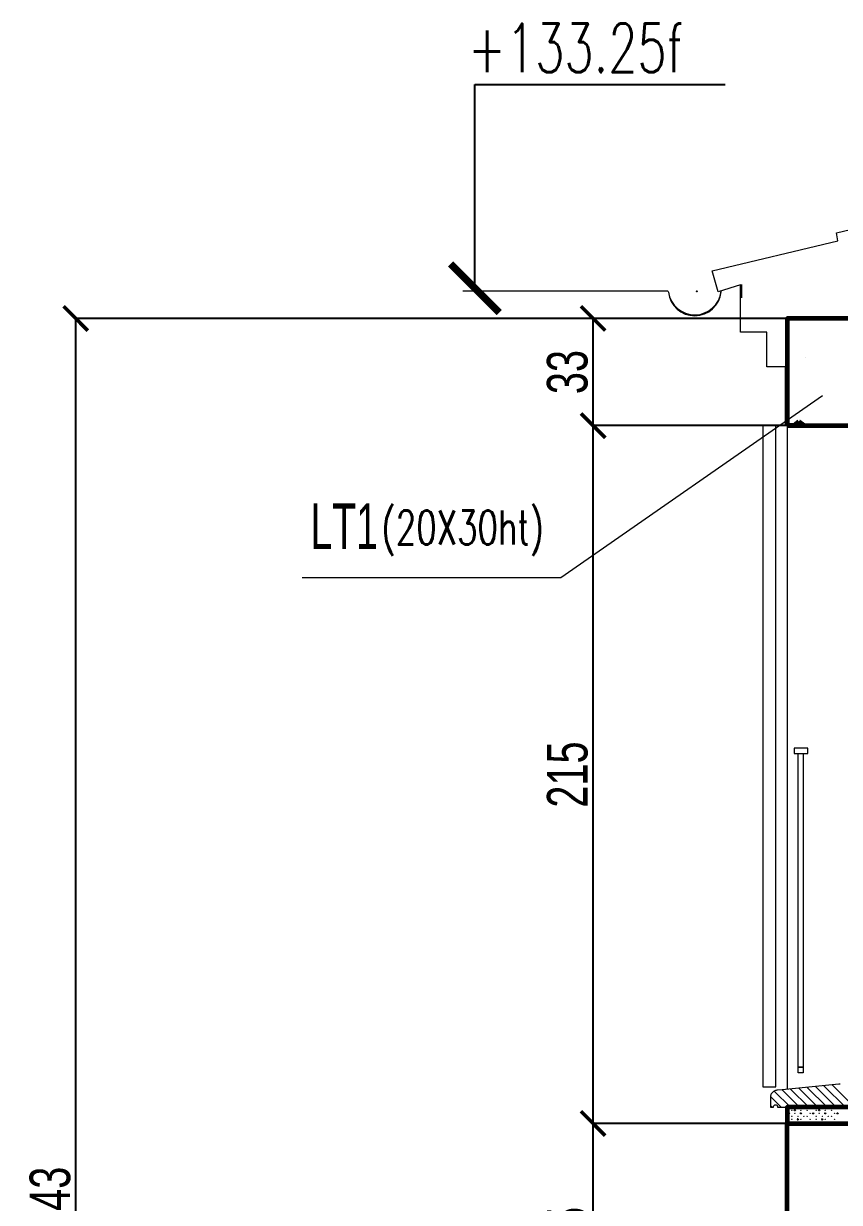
# Model space of a CAD drawing. Header units: metres. Extents: x -12536 to 12621, y -17191 to 9596.
# Drawn here: x -2224.1 to -1972.5, y 7064.5 to 7427.7 of the extents above; entities that cross this region are included whole.
import ezdxf

# ---------------------------------------------------------------- set-up
doc = ezdxf.new("R2010")
doc.units = ezdxf.units.M
doc.header["$MEASUREMENT"] = 0
doc.header["$PDMODE"] = 2
doc.header["$PDSIZE"] = 0.25
for name, color, linetype, lineweight in [('B-COT', 1, 'Continuous', 18), ('B-TEXT-LINTEAU', 3, 'Continuous', 30), ('B-TEXT-NIVEAU', 3, 'Continuous', 20), ('B-titre linteau', 7, 'Continuous', 40), ('B-VOILE-BA', 7, 'Continuous', 60)]:
    doc.layers.add(name, color=color, linetype=linetype, lineweight=lineweight)
for name, color, linetype in [('B-HATCH-RELEVE', 7, 'Continuous'), ('Calque commun', 7, 'Continuous'), ('Cotations', 7, 'Continuous')]:
    doc.layers.add(name, color=color, linetype=linetype)
doc.styles.add('Arial Narrow', font='ARIALN.TTF', dxfattribs={"width": 0.5})
doc.styles.add('Arial5', font='arial.ttf', dxfattribs={"height": 0.1})
doc.styles.add('TEXTE', font='arial.ttf', dxfattribs={"width": 0.7})
doc.styles.add('TEXTE100', font='romans.shx', dxfattribs={"width": 0.7, "height": 0.3})
doc.dimstyles.new('COT 50', dxfattribs={"dimscale": 0.05, "dimtxt": 250, "dimasz": 150, "dimexe": 1, "dimexo": 2, "dimgap": 30, "dimtad": 1, "dimdec": 1, "dimrnd": 0.5, "dimzin": 12, "dimdsep": 46, "dimtxsty": 'TEXTE', "dimblk1": 'ARCHTICK', "dimblk2": 'ARCHTICK', "dimsah": 1, "dimcen": 0, "dimdle": 1.5, "dimclrd": 1, "dimclre": 1, "dimclrt": 3, "dimadec": 0, "dimazin": 0, "dimtfac": 1, "dimtdec": 1, "dimtmove": 0, "dimatfit": 3, "dimldrblk": 'ARCHTICK', "dimfxl": 1, "dimtolj": 1, "dimtzin": 0, "dimarcsym": 0})

# ---------------------------------------------------------------- blocks, each defined once
blk = doc.blocks.new('_ArchTick')
at = {"color": 0, "linetype": 'ByBlock', "const_width": 0.15}
blk.add_lwpolyline([(-0.5, -0.5), (0.5, 0.5)], dxfattribs=at)
blk = doc.blocks.new('*D867')
at = {"layer": 'B-HATCH-RELEVE', "color": 1, "lineweight": -2, "transparency": 16777216}
for p, q in [((-1988.78, 7336.84), (-2208.04, 7336.84)), ((-2207.99, 6793.75), (-2207.99, 7336.91)), ((-1988.78, 6793.83), (-2208.04, 6793.83))]:
    blk.add_line(p, q, dxfattribs=at)
at = {"layer": 'Defpoints', "color": 0, "transparency": 16777216}
for p in [(-2207.99, 7336.84), (-1988.68, 7336.84), (-1988.68, 6793.83)]:
    blk.add_point(p, dxfattribs=at)
at = {"layer": 'B-HATCH-RELEVE', "color": 1, "lineweight": -2, "transparency": 16777216, "xscale": 7.5, "yscale": 7.5, "zscale": 7.5}
for p, rotation in [((-2207.99, 7336.84), 90), ((-2207.99, 6793.83), 270)]:
    blk.add_blockref('_ArchTick', p, dxfattribs=dict(at, rotation=rotation))
at = {"layer": 'B-HATCH-RELEVE', "color": 3, "transparency": 16777216, "insert": (-2215.87, 7065.33), "char_height": 12.5, "attachment_point": 5, "rotation": 90, "style": 'TEXTE'}
blk.add_mtext('\\A1;543', dxfattribs=at)
blk = doc.blocks.new('*D869')
at = {"layer": 'B-HATCH-RELEVE', "color": 1, "lineweight": -2, "transparency": 16777216}
for p, q in [((-1988.78, 7088.83), (-2048.53, 7088.83)), ((-2048.48, 7023.76), (-2048.48, 7088.91)), ((-1988.78, 7023.83), (-2048.53, 7023.83))]:
    blk.add_line(p, q, dxfattribs=at)
at = {"layer": 'Defpoints', "color": 0, "transparency": 16777216}
for p in [(-2048.48, 7088.83), (-1988.68, 7088.83), (-1988.68, 7023.83)]:
    blk.add_point(p, dxfattribs=at)
at = {"layer": 'B-HATCH-RELEVE', "color": 1, "lineweight": -2, "transparency": 16777216, "xscale": 7.5, "yscale": 7.5, "zscale": 7.5}
for p, rotation in [((-2048.48, 7088.83), 90), ((-2048.48, 7023.83), 270)]:
    blk.add_blockref('_ArchTick', p, dxfattribs=dict(at, rotation=rotation))
at = {"layer": 'B-HATCH-RELEVE', "color": 3, "transparency": 16777216, "insert": (-2056.36, 7056.33), "char_height": 12.5, "attachment_point": 5, "rotation": 90, "style": 'TEXTE'}
blk.add_mtext('\\A1;65', dxfattribs=at)
blk = doc.blocks.new('*D870')
at = {"layer": 'B-HATCH-RELEVE', "color": 1, "lineweight": -2, "transparency": 16777216}
for p, q in [((-1988.78, 7303.83), (-2048.53, 7303.83)), ((-2048.48, 7088.76), (-2048.48, 7303.91)), ((-1988.78, 7088.83), (-2048.53, 7088.83))]:
    blk.add_line(p, q, dxfattribs=at)
at = {"layer": 'Defpoints', "color": 0, "transparency": 16777216}
for p in [(-2048.48, 7303.83), (-1988.68, 7303.83), (-1988.68, 7088.83)]:
    blk.add_point(p, dxfattribs=at)
at = {"layer": 'B-HATCH-RELEVE', "color": 1, "lineweight": -2, "transparency": 16777216, "xscale": 7.5, "yscale": 7.5, "zscale": 7.5}
for p, rotation in [((-2048.48, 7303.83), 90), ((-2048.48, 7088.83), 270)]:
    blk.add_blockref('_ArchTick', p, dxfattribs=dict(at, rotation=rotation))
at = {"layer": 'B-HATCH-RELEVE', "color": 3, "transparency": 16777216, "insert": (-2056.36, 7196.33), "char_height": 12.5, "attachment_point": 5, "rotation": 90, "style": 'TEXTE'}
blk.add_mtext('\\A1;215', dxfattribs=at)
blk = doc.blocks.new('*D871')
at = {"layer": 'B-HATCH-RELEVE', "color": 1, "lineweight": -2, "transparency": 16777216}
for p, q in [((-2048.58, 7336.84), (-2048.53, 7336.84)), ((-2048.48, 7303.76), (-2048.48, 7336.91)), ((-1988.78, 7303.83), (-2048.53, 7303.83))]:
    blk.add_line(p, q, dxfattribs=at)
at = {"layer": 'Defpoints', "color": 0, "transparency": 16777216}
for p in [(-2048.48, 7336.84), (-2048.48, 7336.84), (-1988.68, 7303.83)]:
    blk.add_point(p, dxfattribs=at)
at = {"layer": 'B-HATCH-RELEVE', "color": 1, "lineweight": -2, "transparency": 16777216, "xscale": 7.5, "yscale": 7.5, "zscale": 7.5}
for p, rotation in [((-2048.48, 7336.84), 90), ((-2048.48, 7303.83), 270)]:
    blk.add_blockref('_ArchTick', p, dxfattribs=dict(at, rotation=rotation))
at = {"layer": 'B-HATCH-RELEVE', "color": 3, "transparency": 16777216, "insert": (-2056.37, 7320.33), "char_height": 12.5, "attachment_point": 5, "rotation": 90, "style": 'TEXTE'}
blk.add_mtext('\\A1;33', dxfattribs=at)

msp = doc.modelspace()

# ---------------------------------------------------------------- linework, layer by layer
at = {"color": 0, "linetype": 'ByBlock', "lineweight": -2}
msp.add_line((-2016.464, 7345.21), (-2016.464, 7345.185), dxfattribs=at)
msp.add_circle((-2016.464, 7345.21), 0.0125, dxfattribs=at)
at = {"layer": 'B-COT'}
for p, q in [((-2025.447, 7345.21), (-2088.591, 7345.21)), ((-2058.423, 7257.028), (-1977.732, 7313.145)), ((-2138.156, 7257.028), (-2058.423, 7257.028))]:
    msp.add_line(p, q, dxfattribs=at)
at = {"layer": 'B-VOILE-BA'}
for p, q in [((-1988.678, 7303.831), (-1988.677, 7321.952)), ((-1986.529, 7303.831), (-1988.678, 7303.831)), ((-1985.029, 7304.99), (-1986.529, 7303.832)), ((-1983.529, 7303.832), (-1985.029, 7304.99)), ((-1983.529, 7303.831), (-1968.678, 7303.831)), ((-1988.678, 7023.831), (-1988.678, 7088.832))]:
    msp.add_line(p, q, dxfattribs=at)
msp.add_lwpolyline([(-1988.678, 7303.831), (-1968.678, 7303.831), (-1968.678, 7336.837), (-1988.678, 7336.837)], close=True, dxfattribs=at)
msp.add_3dface([(-1962.827, 7093.832), (-1988.678, 7093.832), (-1988.678, 7088.832), (-1962.827, 7088.832)], dxfattribs=at)
at = {"layer": 'Calque commun', "color": 7, "linetype": 'Continuous', "lineweight": 20}
for p, q in [((-2025.447, 7345.21), (-2026.79, 7345.21)), ((-2025.262, 7345.058), (-2025.447, 7345.21)), ((-1988.678, 7303.831), (-1988.678, 7321.952)), ((-1983.129, 7324.831), (-1983.129, 7324.831)), ((-1988.678, 7314.284), (-1988.678, 7314.284)), ((-1968.678, 7088.832), (-1988.678, 7088.832))]:
    msp.add_line(p, q, dxfattribs=at)
at = {"layer": 'Calque commun', "color": 7, "linetype": 'Continuous', "lineweight": 5}
for p, q in [((-2003.063, 7332.619), (-2003.063, 7334.507)), ((-1994.925, 7321.952), (-1994.925, 7323.899)), ((-1988.678, 7303.831), (-1988.678, 7099.352)), ((-1984.755, 7305.824), (-1984.755, 7305.824)), ((-1985.228, 7202.847), (-1983.728, 7202.847)), ((-1985.228, 7106.185), (-1985.228, 7202.847)), ((-1983.728, 7202.847), (-1983.728, 7106.185)), ((-1983.728, 7106.185), (-1985.228, 7106.185)), ((-1973.497, 7093.832), (-1979.893, 7100.227)), ((-1970.669, 7093.832), (-1977.321, 7100.484)), ((-1967.84, 7093.832), (-1974.749, 7100.74)), ((-1990.468, 7093.832), (-1993.815, 7097.179)), ((-1987.639, 7093.832), (-1992.627, 7098.82)), ((-1984.811, 7093.832), (-1990.181, 7099.202)), ((-1981.982, 7093.832), (-1987.61, 7099.458)), ((-1979.154, 7093.832), (-1985.037, 7099.715)), ((-1976.326, 7093.832), (-1982.465, 7099.971)), ((-1993.297, 7093.832), (-1993.828, 7094.363)), ((-1990.178, 7093.832), (-1988.678, 7093.832)), ((-1987.202, 7093.769), (-1987.265, 7093.832)), ((-1987.265, 7092.894), (-1987.202, 7092.956)), ((-1987.202, 7092.831), (-1987.265, 7092.894)), ((-1987.14, 7093.832), (-1987.202, 7093.769)), ((-1987.202, 7092.956), (-1987.14, 7092.894)), ((-1987.14, 7092.894), (-1987.202, 7092.831)), ((-1986.452, 7092.894), (-1986.358, 7093.056)), ((-1986.358, 7092.731), (-1986.452, 7092.894)), ((-1986.358, 7093.056), (-1986.171, 7093.056)), ((-1986.171, 7093.056), (-1986.077, 7092.894)), ((-1986.077, 7092.894), (-1986.171, 7092.731)), ((-1984.453, 7092.894), (-1984.39, 7092.956)), ((-1984.39, 7092.831), (-1984.453, 7092.894)), ((-1984.39, 7092.956), (-1984.327, 7092.894)), ((-1984.327, 7092.894), (-1984.39, 7092.831)), ((-1982.577, 7092.894), (-1982.515, 7092.956)), ((-1982.515, 7092.831), (-1982.577, 7092.894)), ((-1982.515, 7092.956), (-1982.452, 7092.894)), ((-1982.452, 7092.894), (-1982.515, 7092.831)), ((-1981.671, 7093.669), (-1981.765, 7093.832)), ((-1981.483, 7093.669), (-1981.671, 7093.669)), ((-1981.389, 7093.832), (-1981.483, 7093.669)), ((-1979.702, 7093.769), (-1979.765, 7093.832)), ((-1979.765, 7092.894), (-1979.702, 7092.956)), ((-1979.702, 7092.831), (-1979.765, 7092.894)), ((-1979.64, 7093.832), (-1979.702, 7093.769)), ((-1979.702, 7092.956), (-1979.64, 7092.894)), ((-1979.64, 7092.894), (-1979.702, 7092.831)), ((-1978.952, 7092.894), (-1978.859, 7093.056)), ((-1978.859, 7092.731), (-1978.952, 7092.894)), ((-1978.859, 7093.056), (-1978.671, 7093.056)), ((-1978.671, 7093.056), (-1978.577, 7092.894)), ((-1978.577, 7092.894), (-1978.671, 7092.731)), ((-1976.952, 7092.894), (-1976.89, 7092.956)), ((-1976.89, 7092.831), (-1976.952, 7092.894)), ((-1976.89, 7092.956), (-1976.827, 7092.894)), ((-1976.827, 7092.894), (-1976.89, 7092.831)), ((-1975.078, 7092.894), (-1975.015, 7092.956)), ((-1975.015, 7092.831), (-1975.078, 7092.894)), ((-1975.015, 7092.956), (-1974.952, 7092.894)), ((-1974.952, 7092.894), (-1975.015, 7092.831)), ((-1974.171, 7093.669), (-1974.264, 7093.832)), ((-1973.983, 7093.669), (-1974.171, 7093.669)), ((-1973.89, 7093.832), (-1973.983, 7093.669)), ((-1988.327, 7091.956), (-1988.234, 7092.119)), ((-1988.234, 7091.794), (-1988.327, 7091.956)), ((-1988.234, 7092.119), (-1988.046, 7092.119)), ((-1988.046, 7091.794), (-1988.234, 7091.794)), ((-1988.046, 7092.119), (-1987.952, 7091.956)), ((-1987.952, 7091.956), (-1988.046, 7091.794)), ((-1987.265, 7091.019), (-1987.202, 7091.081)), ((-1987.202, 7090.956), (-1987.265, 7091.019)), ((-1987.265, 7090.081), (-1987.202, 7090.144)), ((-1987.202, 7090.019), (-1987.265, 7090.081)), ((-1987.202, 7091.081), (-1987.14, 7091.019)), ((-1987.14, 7091.019), (-1987.202, 7090.956)), ((-1987.202, 7090.144), (-1987.14, 7090.081)), ((-1987.14, 7090.081), (-1987.202, 7090.019)), ((-1986.171, 7092.731), (-1986.358, 7092.731)), ((-1986.327, 7091.956), (-1986.265, 7092.019)), ((-1986.265, 7091.894), (-1986.327, 7091.956)), ((-1986.265, 7092.019), (-1986.202, 7091.956)), ((-1986.202, 7091.956), (-1986.265, 7091.894)), ((-1985.421, 7090.244), (-1985.515, 7090.081)), ((-1985.515, 7090.081), (-1985.421, 7089.919)), ((-1985.327, 7090.244), (-1985.421, 7090.244)), ((-1985.421, 7089.919), (-1985.327, 7089.919)), ((-1985.327, 7091.081), (-1985.389, 7091.019)), ((-1985.389, 7091.019), (-1985.327, 7090.956)), ((-1985.327, 7091.081), (-1985.264, 7091.019)), ((-1985.264, 7091.019), (-1985.327, 7090.956)), ((-1985.327, 7090.244), (-1985.234, 7090.244)), ((-1985.234, 7089.919), (-1985.327, 7089.919)), ((-1985.234, 7090.244), (-1985.139, 7090.081)), ((-1985.139, 7090.081), (-1985.234, 7089.919)), ((-1984.577, 7091.956), (-1984.483, 7092.119)), ((-1984.483, 7091.794), (-1984.577, 7091.956)), ((-1984.483, 7092.119), (-1984.295, 7092.119)), ((-1984.295, 7091.794), (-1984.483, 7091.794)), ((-1984.453, 7090.081), (-1984.39, 7090.144)), ((-1984.39, 7090.019), (-1984.453, 7090.081)), ((-1984.39, 7090.144), (-1984.327, 7090.081)), ((-1984.327, 7090.081), (-1984.39, 7090.019)), ((-1984.295, 7092.119), (-1984.202, 7091.956)), ((-1984.202, 7091.956), (-1984.295, 7091.794)), ((-1983.639, 7089.144), (-1983.546, 7089.306)), ((-1983.546, 7089.306), (-1983.358, 7089.306)), ((-1983.514, 7091.019), (-1983.452, 7091.081)), ((-1983.452, 7090.956), (-1983.514, 7091.019)), ((-1983.452, 7091.081), (-1983.389, 7091.019)), ((-1983.389, 7091.019), (-1983.452, 7090.956)), ((-1983.358, 7089.306), (-1983.265, 7089.144)), ((-1982.577, 7091.019), (-1982.515, 7091.081)), ((-1982.515, 7090.956), (-1982.577, 7091.019)), ((-1982.515, 7091.081), (-1982.452, 7091.019)), ((-1982.452, 7091.019), (-1982.515, 7090.956)), ((-1981.64, 7091.956), (-1981.577, 7092.019)), ((-1981.577, 7091.894), (-1981.64, 7091.956)), ((-1981.64, 7090.081), (-1981.577, 7090.144)), ((-1981.577, 7090.019), (-1981.64, 7090.081)), ((-1981.577, 7092.019), (-1981.514, 7091.956)), ((-1981.514, 7091.956), (-1981.577, 7091.894)), ((-1981.577, 7090.144), (-1981.514, 7090.081)), ((-1981.514, 7090.081), (-1981.577, 7090.019)), ((-1980.827, 7091.956), (-1980.733, 7092.119)), ((-1980.733, 7091.794), (-1980.827, 7091.956)), ((-1980.733, 7092.119), (-1980.546, 7092.119)), ((-1980.546, 7091.794), (-1980.733, 7091.794)), ((-1980.546, 7092.119), (-1980.452, 7091.956)), ((-1980.452, 7091.956), (-1980.546, 7091.794)), ((-1979.765, 7091.019), (-1979.702, 7091.081)), ((-1979.702, 7090.956), (-1979.765, 7091.019)), ((-1979.765, 7090.081), (-1979.702, 7090.144)), ((-1979.702, 7090.019), (-1979.765, 7090.081)), ((-1979.702, 7091.081), (-1979.64, 7091.019)), ((-1979.64, 7091.019), (-1979.702, 7090.956)), ((-1979.702, 7090.144), (-1979.64, 7090.081)), ((-1979.64, 7090.081), (-1979.702, 7090.019)), ((-1978.671, 7092.731), (-1978.859, 7092.731)), ((-1978.827, 7091.956), (-1978.764, 7092.019)), ((-1978.764, 7091.894), (-1978.827, 7091.956)), ((-1978.764, 7092.019), (-1978.702, 7091.956)), ((-1978.702, 7091.956), (-1978.764, 7091.894)), ((-1977.92, 7090.244), (-1978.015, 7090.081)), ((-1978.015, 7090.081), (-1977.92, 7089.919)), ((-1977.827, 7090.244), (-1977.92, 7090.244)), ((-1977.92, 7089.919), (-1977.827, 7089.919)), ((-1977.827, 7091.081), (-1977.89, 7091.019)), ((-1977.89, 7091.019), (-1977.827, 7090.956)), ((-1977.827, 7091.081), (-1977.765, 7091.019)), ((-1977.765, 7091.019), (-1977.827, 7090.956)), ((-1977.827, 7090.244), (-1977.733, 7090.244)), ((-1977.733, 7089.919), (-1977.827, 7089.919)), ((-1977.733, 7090.244), (-1977.64, 7090.081)), ((-1977.64, 7090.081), (-1977.733, 7089.919)), ((-1977.077, 7091.956), (-1976.983, 7092.119)), ((-1976.983, 7091.794), (-1977.077, 7091.956)), ((-1976.983, 7092.119), (-1976.796, 7092.119)), ((-1976.796, 7091.794), (-1976.983, 7091.794)), ((-1976.952, 7090.081), (-1976.89, 7090.144)), ((-1976.89, 7090.019), (-1976.952, 7090.081)), ((-1976.89, 7090.144), (-1976.827, 7090.081)), ((-1976.827, 7090.081), (-1976.89, 7090.019)), ((-1976.796, 7092.119), (-1976.702, 7091.956)), ((-1976.702, 7091.956), (-1976.796, 7091.794)), ((-1976.14, 7089.144), (-1976.046, 7089.306)), ((-1976.046, 7089.306), (-1975.859, 7089.306)), ((-1976.014, 7091.019), (-1975.952, 7091.081)), ((-1975.952, 7090.956), (-1976.014, 7091.019)), ((-1975.952, 7091.081), (-1975.889, 7091.019)), ((-1975.889, 7091.019), (-1975.952, 7090.956)), ((-1975.859, 7089.306), (-1975.764, 7089.144)), ((-1975.078, 7091.019), (-1975.015, 7091.081)), ((-1975.015, 7090.956), (-1975.078, 7091.019)), ((-1975.015, 7091.081), (-1974.952, 7091.019)), ((-1974.952, 7091.019), (-1975.015, 7090.956)), ((-1974.139, 7091.956), (-1974.077, 7092.019)), ((-1974.077, 7091.894), (-1974.139, 7091.956)), ((-1974.139, 7090.081), (-1974.077, 7090.144)), ((-1974.077, 7090.019), (-1974.139, 7090.081)), ((-1974.077, 7092.019), (-1974.014, 7091.956)), ((-1974.014, 7091.956), (-1974.077, 7091.894)), ((-1974.077, 7090.144), (-1974.014, 7090.081)), ((-1974.014, 7090.081), (-1974.077, 7090.019)), ((-1973.327, 7091.956), (-1973.233, 7092.119)), ((-1973.233, 7091.794), (-1973.327, 7091.956)), ((-1973.233, 7092.119), (-1973.046, 7092.119)), ((-1973.046, 7091.794), (-1973.233, 7091.794)), ((-1973.046, 7092.119), (-1972.952, 7091.956)), ((-1972.952, 7091.956), (-1973.046, 7091.794)), ((-1988.202, 7089.144), (-1988.139, 7089.207)), ((-1988.139, 7089.081), (-1988.202, 7089.144)), ((-1988.139, 7089.207), (-1988.077, 7089.144)), ((-1988.077, 7089.144), (-1988.139, 7089.081)), ((-1986.327, 7089.144), (-1986.265, 7089.207)), ((-1986.265, 7089.081), (-1986.327, 7089.144)), ((-1986.265, 7089.207), (-1986.202, 7089.144)), ((-1986.202, 7089.144), (-1986.265, 7089.081)), ((-1983.546, 7088.982), (-1983.639, 7089.144)), ((-1983.358, 7088.982), (-1983.546, 7088.982)), ((-1983.265, 7089.144), (-1983.358, 7088.982)), ((-1982.577, 7089.144), (-1982.515, 7089.207)), ((-1982.515, 7089.081), (-1982.577, 7089.144)), ((-1982.515, 7089.207), (-1982.452, 7089.144)), ((-1982.452, 7089.144), (-1982.515, 7089.081)), ((-1980.702, 7089.144), (-1980.639, 7089.207)), ((-1980.639, 7089.081), (-1980.702, 7089.144)), ((-1980.639, 7089.207), (-1980.577, 7089.144)), ((-1980.577, 7089.144), (-1980.639, 7089.081)), ((-1978.827, 7089.144), (-1978.764, 7089.207)), ((-1978.764, 7089.081), (-1978.827, 7089.144)), ((-1978.764, 7089.207), (-1978.702, 7089.144)), ((-1978.702, 7089.144), (-1978.764, 7089.081)), ((-1976.046, 7088.982), (-1976.14, 7089.144)), ((-1975.859, 7088.982), (-1976.046, 7088.982)), ((-1975.764, 7089.144), (-1975.859, 7088.982)), ((-1975.078, 7089.144), (-1975.015, 7089.207)), ((-1975.015, 7089.081), (-1975.078, 7089.144)), ((-1975.015, 7089.207), (-1974.952, 7089.144)), ((-1974.952, 7089.144), (-1975.015, 7089.081)), ((-1973.202, 7089.144), (-1973.14, 7089.207)), ((-1973.14, 7089.081), (-1973.202, 7089.144)), ((-1973.14, 7089.207), (-1973.077, 7089.144)), ((-1973.077, 7089.144), (-1973.14, 7089.081))]:
    msp.add_line(p, q, dxfattribs=at)
msp.add_arc((-2017.131, 7346.152), 8.205, 188.38537, 353.40684, dxfattribs=at)
at = {"layer": 'Calque commun', "color": 7, "linetype": 'Continuous', "lineweight": 20}
msp.add_arc((-2017.129, 7345.846), 8.168, 186.2623, 354.46273, dxfattribs=at)
at = {"layer": 'Calque commun', "color": 7, "linetype": 'Continuous', "lineweight": 5}
msp.add_3dface([(-1992.177, 7303.831), (-1996.177, 7303.831), (-1996.177, 7100.111), (-1992.177, 7100.111)], dxfattribs=at)
at = {"layer": 'Calque commun', "color": 7, "linetype": 'Continuous', "lineweight": 20}
for points in [[(-1982.224, 7204.478), (-1986.514, 7204.478), (-1986.514, 7202.847), (-1982.224, 7202.847)], [(-1983.728, 7104.478), (-1985.228, 7104.478), (-1985.228, 7106.185), (-1983.728, 7106.185)]]:
    msp.add_3dface(points, dxfattribs=at)
for points, invisible_edges in [([(-1972.711, 7100.944), (-1990.178, 7099.203), (-1988.678, 7093.832)], 14), ([(-1988.678, 7093.832), (-1968.678, 7093.832), (-1972.711, 7100.944)], 14), ([(-1972.334, 7100.944), (-1972.711, 7100.944), (-1968.678, 7093.832)], 14), ([(-1993.828, 7097.121), (-1992.152, 7094.592), (-1993.783, 7097.33)], 3), ([(-1993.828, 7097.121), (-1992.302, 7094.592), (-1992.152, 7094.592)], 13), ([(-1993.828, 7097.121), (-1992.447, 7094.556), (-1992.302, 7094.592)], 13), ([(-1993.828, 7097.121), (-1992.689, 7094.388), (-1992.578, 7094.487)], 13), ([(-1993.828, 7097.121), (-1993.828, 7093.832), (-1992.689, 7094.388)], 14), ([(-1993.828, 7097.121), (-1992.578, 7094.487), (-1992.447, 7094.556)], 13), ([(-1993.783, 7097.33), (-1992.152, 7094.592), (-1993.721, 7097.535)], 3), ([(-1993.542, 7097.922), (-1993.721, 7097.535), (-1992.152, 7094.592)], 15), ([(-1993.542, 7097.922), (-1993.641, 7097.732), (-1993.721, 7097.535)], 12), ([(-1993.428, 7098.102), (-1993.542, 7097.922), (-1992.152, 7094.592)], 14), ([(-1993.428, 7098.102), (-1992.152, 7094.592), (-1993.298, 7098.271)], 3), ([(-1992.994, 7098.571), (-1993.153, 7098.428), (-1993.298, 7098.271)], 12), ([(-1992.994, 7098.571), (-1993.298, 7098.271), (-1992.152, 7094.592)], 15), ([(-1992.994, 7098.571), (-1992.152, 7094.592), (-1992.825, 7098.699)], 3), ([(-1992.643, 7098.812), (-1992.825, 7098.699), (-1992.009, 7094.556)], 14), ([(-1992.009, 7094.556), (-1992.825, 7098.699), (-1992.152, 7094.592)], 3), ([(-1992.643, 7098.812), (-1992.254, 7098.986), (-1992.453, 7098.908)], 1), ([(-1992.643, 7098.812), (-1992.009, 7094.556), (-1992.254, 7098.986)], 15), ([(-1992.009, 7094.556), (-1992.048, 7099.046), (-1992.254, 7098.986)], 13), ([(-1991.627, 7099.11), (-1992.048, 7099.046), (-1992.009, 7094.556)], 15), ([(-1991.627, 7099.11), (-1991.839, 7099.088), (-1992.048, 7099.046)], 12), ([(-1991.627, 7099.11), (-1992.009, 7094.556), (-1991.876, 7094.487)], 13), ([(-1990.178, 7099.203), (-1991.876, 7094.487), (-1990.178, 7093.832)], 15), ([(-1991.627, 7099.11), (-1991.876, 7094.487), (-1990.178, 7099.203)], 3), ([(-1990.178, 7099.203), (-1990.178, 7093.832), (-1988.678, 7093.832)], 13), ([(-1992.773, 7094.266), (-1992.689, 7094.388), (-1993.828, 7093.832)], 14), ([(-1992.827, 7094.127), (-1992.773, 7094.266), (-1993.828, 7093.832)], 14), ([(-1993.828, 7093.832), (-1992.845, 7093.98), (-1992.827, 7094.127)], 13), ([(-1993.828, 7093.832), (-1992.827, 7093.832), (-1992.845, 7093.98)], 12), ([(-1991.876, 7094.487), (-1991.765, 7094.388), (-1990.178, 7093.832)], 14), ([(-1991.765, 7094.388), (-1991.681, 7094.266), (-1990.178, 7093.832)], 14), ([(-1991.681, 7094.266), (-1991.627, 7094.128), (-1990.178, 7093.832)], 14), ([(-1991.627, 7094.128), (-1991.609, 7093.98), (-1990.178, 7093.832)], 14), ([(-1991.609, 7093.98), (-1991.627, 7093.832), (-1990.178, 7093.832)], 12)]:
    msp.add_3dface(points, dxfattribs=dict(at, invisible_edges=invisible_edges))
at = {"layer": 'Cotations', "color": 6, "linetype": 'Continuous', "lineweight": 20}
for p, q in [((-1973.46, 7363.237), (-1934.732, 7372.459)), ((-1973.001, 7360.741), (-1973.46, 7363.237)), ((-2011.73, 7351.519), (-1973.001, 7360.741)), ((-2009.924, 7345.013), (-2011.73, 7351.519)), ((-2003.063, 7347.158), (-2009.924, 7345.013)), ((-2003.063, 7332.619), (-2003.063, 7347.158)), ((-1994.925, 7332.619), (-2003.063, 7332.619)), ((-1994.925, 7321.952), (-1994.925, 7332.619)), ((-1988.677, 7321.952), (-1994.925, 7321.952))]:
    msp.add_line(p, q, dxfattribs=at)
at = {"layer": 'Cotations', "color": 20, "linetype": 'Continuous', "lineweight": 5}
msp.add_line((-2002.764, 7343.227), (-2002.764, 7347.284), dxfattribs=at)
at = {"layer": 'Cotations', "color": 7, "linetype": 'Continuous', "lineweight": 20}
for p, q in [((-2002.764, 7347.284), (-2002.764, 7343.227)), ((-2002.764, 7344.017), (-2002.764, 7347.158))]:
    msp.add_line(p, q, dxfattribs=at)
at = {"layer": 'Cotations', "color": 14, "linetype": 'Continuous', "lineweight": 5}
msp.add_line((-2016.459, 7345.21), (-2016.564, 7345.211), dxfattribs=at)

# ---------------------------------------------------------------- texts
at = {"layer": 'B-TEXT-LINTEAU', "style": 'TEXTE100', "width": 0.7}
msp.add_text('(20X30ht)', height=10.5, dxfattribs=at).set_placement((-2113.7, 7267.194, -23.81))
at = {"layer": 'B-TEXT-NIVEAU', "style": 'TEXTE100', "width": 0.7}
msp.add_text('+133.25f', height=15, dxfattribs=at).set_placement((-2087, 7412.694, -34.014))
at = {"layer": 'B-titre linteau', "style": 'Arial Narrow', "width": 0.75}
msp.add_text('LT1', height=14, dxfattribs=at).set_placement((-2135.59, 7265.842, -23.81))
at = {"layer": 'Cotations', "color": 7, "style": 'Arial5'}
msp.add_text('541.38', height=0.1, rotation=89.81558, dxfattribs=at).set_placement((-2017.338, 7074.307))

# ---------------------------------------------------------------- dimensions: what is measured, and where the dimension line sits
at = {"layer": 'B-HATCH-RELEVE'}
dim = msp.add_linear_dim(base=(-2207.987, 7336.837), p1=(-1988.678, 6793.829), p2=(-1988.678, 7336.837), angle=90, dimstyle='COT 50', dxfattribs=at)
dim.commit()
dim.dimension.update_dxf_attribs({"geometry": '*D867', "text_midpoint": (-2215.873, 7065.333)})
for base, p1, p2, picture, middle in [((-2048.481, 7336.837), (-1988.678, 7303.831), (-2048.481, 7336.837), '*D871', (-2056.368, 7320.334)), ((-2048.481, 7303.831), (-1988.678, 7088.832), (-1988.678, 7303.831), '*D870', (-2056.363, 7196.332)), ((-2048.481, 7088.832), (-1988.678, 7023.831), (-1988.678, 7088.832), '*D869', (-2056.363, 7056.332))]:
    dim = msp.add_linear_dim(base=base, p1=p1, p2=p2, angle=90, dimstyle='COT 50', override={"dimtmove": 1}, dxfattribs=at)
    dim.commit()
    dim.dimension.update_dxf_attribs({"geometry": picture, "text_midpoint": middle})

# ---------------------------------------------------------------- leaders
at = {"layer": 'B-COT'}
msp.add_leader([(-2084.93, 7346.132), (-2084.93, 7408.902), (-2007.783, 7408.902)], dimstyle='COT 50', override={"dimasz": 300, "dimtad": 0}, dxfattribs=at)

doc.saveas('drawing.dxf')
